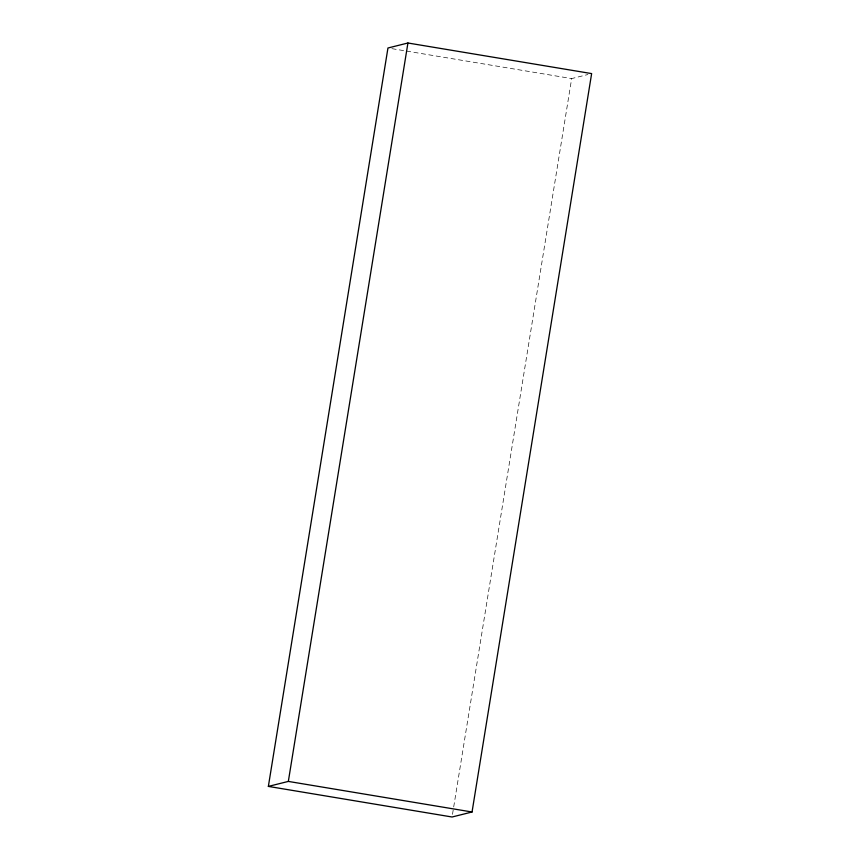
<?xml version="1.0" encoding="UTF-8"?>
<svg xmlns="http://www.w3.org/2000/svg" width="860" height="860" viewBox="0 0 860 860"><rect width="100%" height="100%" fill="white"/><g stroke="black" fill="none" stroke-linecap="round" stroke-linejoin="round"><path stroke-width="0.64" stroke-dasharray="4.3 3.22" d="M452.5 814.345L571.663 78.582L587.896 74.53M391.923 48.654L405.146 50.858M406.468 51.073L571.663 78.582"/><path stroke-width="1.29" d="M268.363 786.405L387.957 47.999L407.93 43L591.637 73.594L472.043 812.001L452.07 817L268.363 786.405L288.337 781.417L472.043 812.001M288.337 781.417L407.93 43"/></g></svg>
